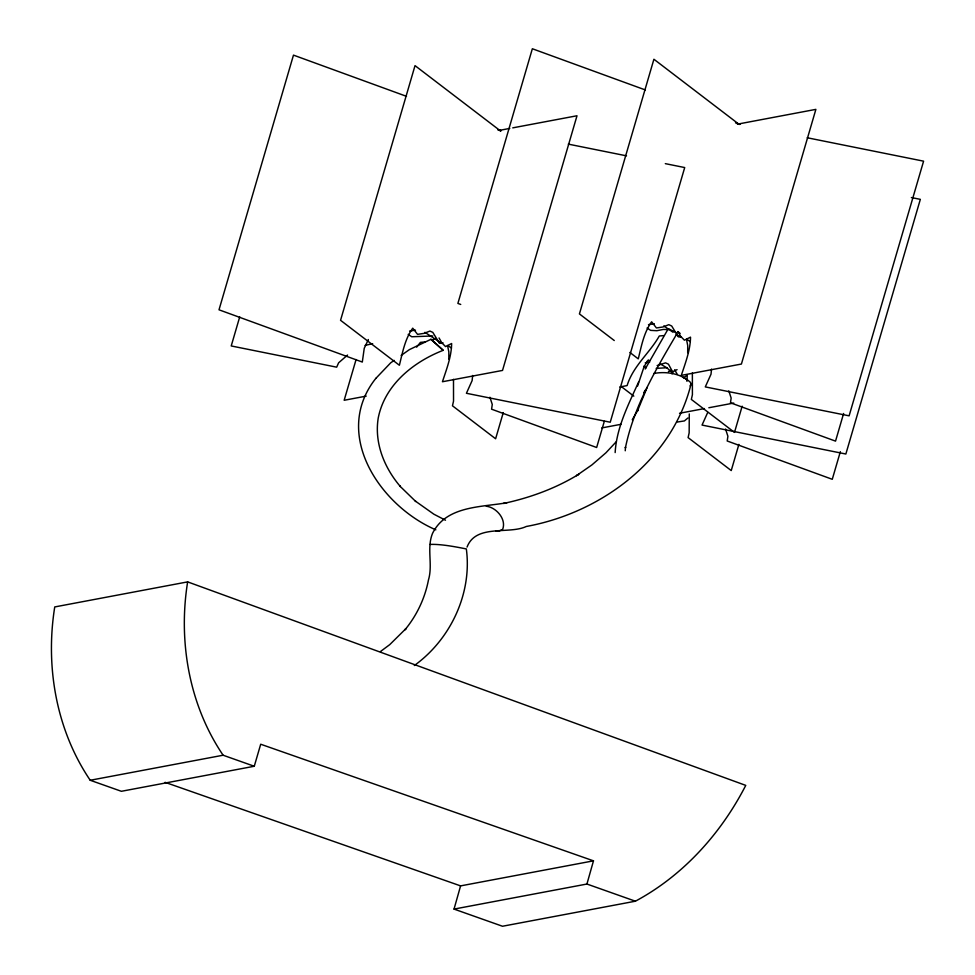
<?xml version="1.0" encoding="UTF-8"?>
<svg xmlns="http://www.w3.org/2000/svg" width="975" height="975" viewBox="0 0 975 975"><rect width="100%" height="100%" fill="white"/><g stroke="black" fill="none" stroke-linecap="round" stroke-linejoin="round"><path stroke-width="1.46" d="M448.829 359.129L448.829 351.914L447.598 345.723M687.704 352.755L687.716 345.54L686.485 339.349M689.276 413.936L689.154 432.9L688.094 437.604L731.238 470.572L738.892 444.381M615.152 452.583C616.566 427.574 628.388 404.601 638.527 382.176M625.243 450.779L625.511 446.989L625.402 447.939C633.701 406.904 655.505 370.11 676.504 334.437M472.643 375.485L472.132 380.579L466.416 393.278L610.24 422.224L684.706 167.554L665.316 163.642M711.531 369.111L711.019 374.193L705.291 386.904L849.115 415.837L923.593 161.168L807.203 137.755M454.033 909.09L502.503 926.25L635.395 901.205C683.28 875.526 721.086 833.442 745.753 785.387L187.639 581.88C178.072 641.343 189.077 704.974 223.117 755.223L254.268 766.253L260.703 744.23L593.482 860.84L586.926 884.033L454.033 909.09L460.59 885.885L593.482 860.84M686.948 381.322L687.265 375.302L683.378 377.727M637.589 386.003L643.805 367.514L646.864 361.591L648.351 359.97L649.667 360.921M239.728 316.851L231.221 345.954L336.668 367.173L338.63 362.798L347.563 355.046M356.082 359.531L344.163 400.274L366.198 396.118M503.271 412.583L495.617 438.774L452.473 405.807L453.533 401.103L453.497 379.336M604.317 421.31L596.651 447.501L491.583 409.195L492.265 404.454L489.925 397.239M742.158 406.197L734.492 432.4L691.348 399.433L692.408 394.729L692.372 372.95M843.619 413.473L835.538 441.127L730.47 402.809L731.152 398.068L728.812 390.865M840.365 451.644L832.272 479.298L727.204 440.992L727.898 436.252L725.546 429.037M647.168 387.392L637.431 411.06L638.369 409.329L632.251 419.75M653.835 373.474C666.23 371.134 681.135 373.523 690.495 382.407L690.983 384.296C672.055 460.346 601.075 512.826 526.293 526.476C508.913 534.739 475.971 523.733 467.049 547.072M368.355 339.519L364.248 348.282L362.31 362.054L219.009 309.806L293.475 55.124L406.49 96.33M645.182 369.038L668.326 328.636L677.235 333.231M690.093 385.917L690.983 384.296M707.753 412.376L702.037 425.076L845.861 454.021L920.339 199.351L911.381 197.547M375.887 378.324L375.802 378.422C331.488 434.228 380.299 505.988 435.837 529.827M643.817 392.559L645.755 389.549M416.642 347.137L420.432 342.371L424.881 341.969M616.298 441.687L605.926 452.802L591.935 464.892L576.444 475.678L578.784 474.264C555.713 488.414 530.034 497.774 503.636 503.441L506.903 502.747C481.065 507.305 446.172 505.732 432.522 533.398C426.465 548.194 433.058 564.671 428.452 579.979C424.954 598.26 416.776 615.505 404.93 629.838L406.002 628.558L389.768 644.609L380.311 651.653M375.802 378.422L390.658 362.858L394.156 360.384M687.899 417.982L684.426 420.92L677.259 422.029M414.326 665.523C450.572 639.442 472.302 593.336 466.33 548.937C454.813 546.622 440.42 543.965 430.036 544.428M401.152 355.436L409.403 349.611L430.95 339.312L443.198 350.317C413.205 361.993 384.662 385.003 378.227 418.056C374.193 442.979 384.296 467.744 400.347 486.525L399.835 486.05L415.777 501.528L415.253 501.016L433.875 514.203L445.49 520.211M430.95 339.312L443.198 350.317M432.766 339.836L435.264 338.447M668.387 371.633L670.898 370.244M365.101 345.394L372.645 343.663M677.077 369.647L672.75 371.633L672.043 373.9M656.175 368.379L667.034 367.733M499.31 130.394L509.767 128.42M512.753 127.859L577.005 115.757L502.527 370.427L442.431 381.749C446.501 369.354 451.474 356.679 451.644 343.505L445.526 346.576L441.699 342.639L439.043 337.959M738.197 124.02L815.88 109.371L741.414 364.041L681.318 375.375C685.376 362.968 690.349 350.305 690.532 337.131L684.401 340.19L680.574 336.253L677.918 331.573M619.759 386.977L627.108 385.588C633.153 365.881 649.423 353.377 659.307 335.985L663.756 335.595M601.819 427.915L620.904 424.32M679.526 413.266L704.438 408.574M708.837 407.745L733.748 403.053M187.639 581.88L54.746 606.938C45.179 666.388 56.184 730.019 90.224 780.268L121.375 791.298L254.268 766.253M90.224 780.268L223.117 755.223M409.597 331.049L415.484 330.159M648.485 324.663L654.371 323.773M645.218 362.846L649.642 362.176M657.138 365.54L665.559 362.858L668.436 364.175L672.908 372.34M442.979 342.761L439.469 343.261L432.815 332.378L429.938 331.061L424.162 333.352L417.556 334.352L412.73 328.173C404.991 338.91 402.517 352.597 399.397 365.259L340.555 320.3L415.021 65.63L500.37 130.833M680.684 336.546L678.356 336.887L671.69 326.003L668.813 324.675L663.037 326.966L656.443 327.966L651.617 321.799C643.866 332.536 641.392 346.21 638.272 358.873L629.874 352.45M668.887 329.538L663.293 329.44L656.858 330.708L650.642 330.367L647.071 328.002M432.815 335.973L411.755 336.753L408.196 334.376M486.22 506.22C496.275 507.293 506.707 519.322 502.612 529.401L498.676 531.265L495.995 530.936M737.063 123.642L740.049 124.239M498.188 130.016L501.174 130.626M568.315 144.129L626.511 155.842M165.104 782.34L460.59 885.885M586.926 884.033L635.395 901.205M645.365 89.956L532.35 48.75L457.884 303.42L460.724 304.456M735.491 122.813L739.781 124.386M498.03 129.724L500.894 130.76M676.199 334.669L680.757 337.094M441.87 343.468L424.917 332.317M663.804 325.942L673.055 332.268M660.538 364.114L666.803 367.733L671.799 372.243M643.817 366.173L646.193 367.758M686.607 339.154L690.324 341.64M683.353 377.325L687.07 379.823M447.72 345.528L451.449 348.026M739.245 124.459L653.908 59.243L579.43 313.913L614.262 340.531M621.806 386.965L633.811 396.143M678.003 331.61L680.16 333.499M674.663 369.744L677.32 374.437"/></g></svg>
